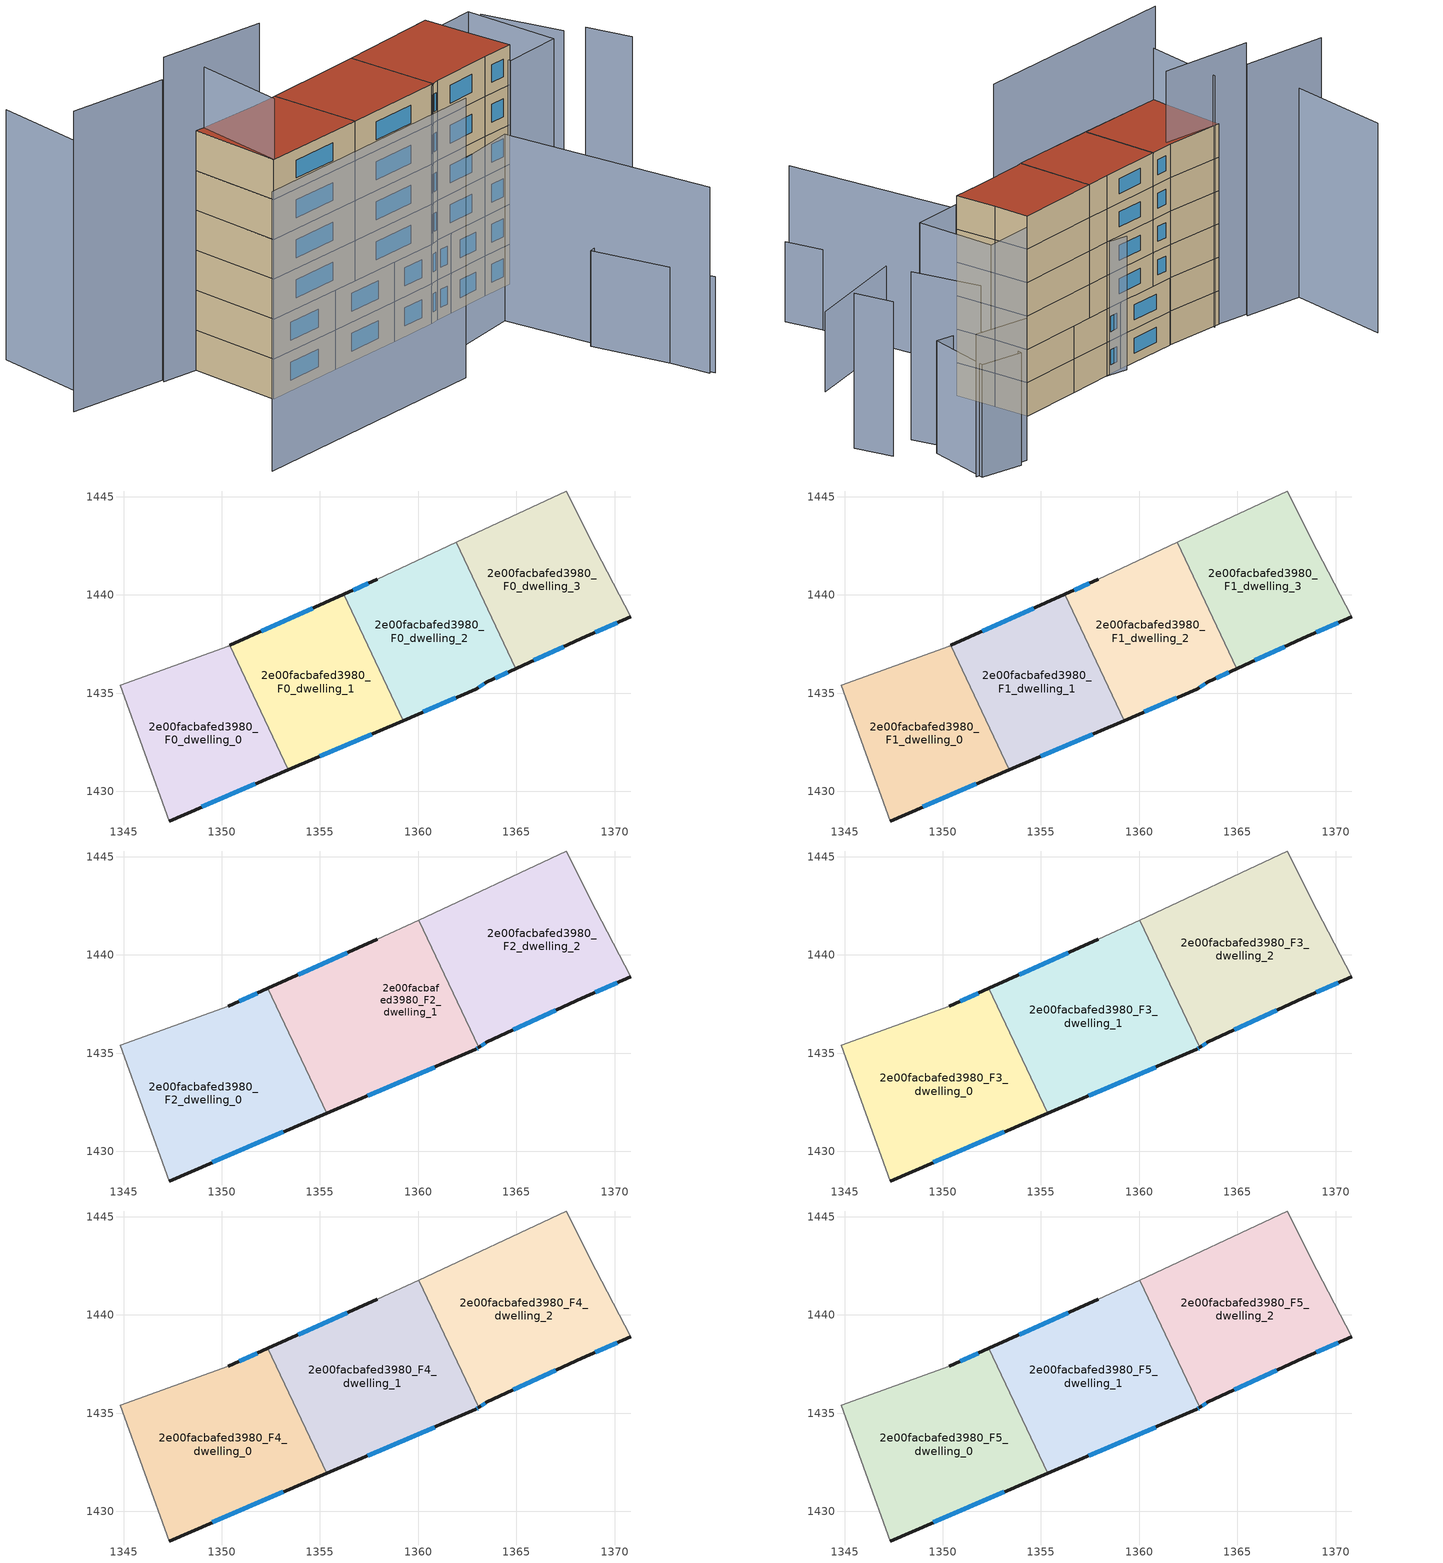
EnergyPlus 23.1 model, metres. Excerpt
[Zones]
2e00facbafed3980_F0_dwelling_0
 floor ground (EU_floor_Construction): 1350.41,1437.43 1353.38,1431.09 1347.32,1428.49 1344.82,1435.4 1350.32,1437.39 z0
 wall outside (EU_wall_Construction): 1347.32,1428.49 1353.38,1431.09 z0:3
 wall adiabatic (EU_wall_Construction): 1350.41,1437.43 1350.32,1437.39 1344.82,1435.4 1347.32,1428.49 z0:3
 wall to 2e00facbafed3980_F0_dwelling_1 (EU_wall_Construction): 1353.38,1431.09 1350.41,1437.43 z0:3
 window (EU_Window_Construction): 1348.99,1429.21 1351.71,1430.38 z0.83:2.17
2e00facbafed3980_F0_dwelling_1
 floor ground (EU_floor_Construction): 1356.22,1440.03 1359.24,1433.61 1353.38,1431.09 1350.41,1437.43 z0
 wall outside (EU_wall_Construction): 1353.38,1431.09 1359.24,1433.61 / 1356.22,1440.03 1350.41,1437.43 z0:3
 wall to 2e00facbafed3980_F0_dwelling_2 (EU_wall_Construction): 1359.24,1433.61 1356.22,1440.03 z0:3
 window (EU_Window_Construction): 1354.99,1431.78 1357.63,1432.91 / 1354.62,1439.32 1352.01,1438.15 z0.83:2.17
2e00facbafed3980_F0_dwelling_2
 floor ground (EU_floor_Construction): 1361.94,1442.67 1364.96,1436.24 1363.53,1435.59 1362.93,1435.19 1359.24,1433.61 1356.22,1440.03 1357.93,1440.8 z0
 wall outside (EU_wall_Construction): 1359.24,1433.61 1362.93,1435.19 1363.53,1435.59 1364.96,1436.24 / 1357.93,1440.8 1356.22,1440.03 z0:3
 wall adiabatic (EU_wall_Construction): 1361.94,1442.67 1357.93,1440.8 z0:3
 wall to 2e00facbafed3980_F0_dwelling_3 (EU_wall_Construction): 1364.96,1436.24 1361.94,1442.67 z0:3
 window (EU_Window_Construction): 1363.1,1435.3 1363.37,1435.48 / 1360.25,1434.04 1361.91,1434.75 / 1357.46,1440.59 1356.69,1440.24 / 1363.92,1435.77 1364.57,1436.06 z0.83:2.17
2e00facbafed3980_F0_dwelling_3
 floor ground (EU_floor_Construction): 1367.54,1445.3 1369.04,1442.29 1370.84,1438.89 1368.34,1437.79 1364.96,1436.24 1361.94,1442.67 z0
 wall outside (EU_wall_Construction): 1364.96,1436.24 1368.34,1437.79 1370.84,1438.89 z0:3
 wall adiabatic (EU_wall_Construction): 1370.84,1438.89 1369.04,1442.29 1367.54,1445.3 1361.94,1442.67 z0:3
 window (EU_Window_Construction): 1369.02,1438.09 1370.15,1438.59 / 1365.89,1436.67 1367.41,1437.37 z0.83:2.17
2e00facbafed3980_F1_dwelling_0
 floor to 2e00facbafed3980_F0_dwelling_0 (EU_floor_Construction): 1350.41,1437.43 1353.38,1431.09 1347.32,1428.49 1344.82,1435.4 1350.32,1437.39 z3
 wall outside (EU_wall_Construction): 1347.32,1428.49 1353.38,1431.09 z3:6
 wall adiabatic (EU_wall_Construction): 1350.41,1437.43 1350.32,1437.39 1344.82,1435.4 1347.32,1428.49 z3:6
 wall to 2e00facbafed3980_F1_dwelling_1 (EU_wall_Construction): 1353.38,1431.09 1350.41,1437.43 z3:6
 window (EU_Window_Construction): 1348.99,1429.21 1351.71,1430.38 z3.83:5.17
2e00facbafed3980_F1_dwelling_1
 floor to 2e00facbafed3980_F0_dwelling_1 (EU_floor_Construction): 1356.22,1440.03 1359.24,1433.61 1353.38,1431.09 1350.41,1437.43 z3
 wall outside (EU_wall_Construction): 1353.38,1431.09 1359.24,1433.61 / 1356.22,1440.03 1350.41,1437.43 z3:6
 wall to 2e00facbafed3980_F1_dwelling_2 (EU_wall_Construction): 1359.24,1433.61 1356.22,1440.03 z3:6
 window (EU_Window_Construction): 1354.99,1431.78 1357.63,1432.91 / 1354.62,1439.32 1352.01,1438.15 z3.83:5.17
2e00facbafed3980_F1_dwelling_2
 floor to 2e00facbafed3980_F0_dwelling_2 (EU_floor_Construction): 1361.94,1442.67 1364.96,1436.24 1363.53,1435.59 1362.93,1435.19 1359.24,1433.61 1356.22,1440.03 1357.93,1440.8 z3
 wall outside (EU_wall_Construction): 1359.24,1433.61 1362.93,1435.19 1363.53,1435.59 1364.96,1436.24 / 1357.93,1440.8 1356.22,1440.03 z3:6
 wall adiabatic (EU_wall_Construction): 1361.94,1442.67 1357.93,1440.8 z3:6
 wall to 2e00facbafed3980_F1_dwelling_3 (EU_wall_Construction): 1364.96,1436.24 1361.94,1442.67 z3:6
 window (EU_Window_Construction): 1363.1,1435.3 1363.37,1435.48 / 1360.25,1434.04 1361.91,1434.75 / 1357.46,1440.59 1356.69,1440.24 / 1363.92,1435.77 1364.57,1436.06 z3.83:5.17
2e00facbafed3980_F1_dwelling_3
 floor to 2e00facbafed3980_F0_dwelling_3 (EU_floor_Construction): 1367.54,1445.3 1369.04,1442.29 1370.84,1438.89 1368.34,1437.79 1364.96,1436.24 1361.94,1442.67 z3
 wall outside (EU_wall_Construction): 1364.96,1436.24 1368.34,1437.79 1370.84,1438.89 z3:6
 wall adiabatic (EU_wall_Construction): 1370.84,1438.89 1369.04,1442.29 1367.54,1445.3 1361.94,1442.67 z3:6
 window (EU_Window_Construction): 1369.02,1438.09 1370.15,1438.59 / 1365.89,1436.67 1367.41,1437.37 z3.83:5.17
2e00facbafed3980_F2_dwelling_0
 floor to 2e00facbafed3980_F1_dwelling_0 (EU_floor_Construction): 1350.41,1437.43 1353.38,1431.09 1347.32,1428.49 1344.82,1435.4 1350.32,1437.39 z6
 floor to 2e00facbafed3980_F1_dwelling_1 (EU_floor_Construction): 1352.35,1438.3 1355.34,1431.93 1353.38,1431.09 1350.41,1437.43 z6
 wall outside (EU_wall_Construction): 1352.35,1438.3 1350.32,1437.39 / 1347.32,1428.49 1355.34,1431.93 z6:9
 wall to 2e00facbafed3980_F2_dwelling_1 (EU_wall_Construction): 1355.34,1431.93 1352.35,1438.3 z6:9
 wall adiabatic (EU_wall_Construction): 1350.32,1437.39 1344.82,1435.4 1347.32,1428.49 z6:9
 window (EU_Window_Construction): 1351.79,1438.05 1350.88,1437.64 / 1349.53,1429.44 1353.13,1430.99 z6.83:8.17
2e00facbafed3980_F2_dwelling_1
 floor to 2e00facbafed3980_F1_dwelling_1 (EU_floor_Construction): 1356.22,1440.03 1359.24,1433.61 1355.34,1431.93 1352.35,1438.3 z6
 floor to 2e00facbafed3980_F1_dwelling_2 (EU_floor_Construction): 1360.03,1441.78 1363.08,1435.29 1362.93,1435.19 1359.24,1433.61 1356.22,1440.03 1357.93,1440.8 z6
 wall outside (EU_wall_Construction): 1355.34,1431.93 1362.93,1435.19 1363.08,1435.29 / 1357.93,1440.8 1352.35,1438.3 z6:9
 wall adiabatic (EU_wall_Construction): 1360.03,1441.78 1357.93,1440.8 z6:9
 wall to 2e00facbafed3980_F2_dwelling_2 (EU_wall_Construction): 1363.08,1435.29 1360.03,1441.78 z6:9
 window (EU_Window_Construction): 1357.43,1432.83 1360.84,1434.29 / 1356.39,1440.11 1353.89,1438.99 / 1362.97,1435.22 1363.04,1435.26 z6.83:8.17
2e00facbafed3980_F2_dwelling_2
 floor to 2e00facbafed3980_F1_dwelling_2 (EU_floor_Construction): 1361.94,1442.67 1364.96,1436.24 1363.53,1435.59 1363.08,1435.29 1360.03,1441.78 z6
 floor to 2e00facbafed3980_F1_dwelling_3 (EU_floor_Construction): 1367.54,1445.3 1369.04,1442.29 1370.84,1438.89 1368.34,1437.79 1364.96,1436.24 1361.94,1442.67 z6
 wall outside (EU_wall_Construction): 1363.08,1435.29 1363.53,1435.59 1368.34,1437.79 1370.84,1438.89 z6:9
 wall adiabatic (EU_wall_Construction): 1370.84,1438.89 1369.04,1442.29 1367.54,1445.3 1360.03,1441.78 z6:9
 window (EU_Window_Construction): 1369.02,1438.09 1370.15,1438.59 / 1364.85,1436.2 1367.01,1437.19 / 1363.2,1435.37 1363.41,1435.51 z6.83:8.17
2e00facbafed3980_F3_dwelling_0
 floor to 2e00facbafed3980_F2_dwelling_0 (EU_floor_Construction): 1352.35,1438.3 1355.34,1431.93 1347.32,1428.49 1344.82,1435.4 1350.32,1437.39 z9
 wall outside (EU_wall_Construction): 1352.35,1438.3 1350.32,1437.39 / 1347.32,1428.49 1355.34,1431.93 z9:12
 wall to 2e00facbafed3980_F3_dwelling_1 (EU_wall_Construction): 1355.34,1431.93 1352.35,1438.3 z9:12
 wall adiabatic (EU_wall_Construction): 1350.32,1437.39 1344.82,1435.4 1347.32,1428.49 z9:12
 window (EU_Window_Construction): 1351.79,1438.05 1350.88,1437.64 / 1349.53,1429.44 1353.13,1430.99 z9.83:11.17
2e00facbafed3980_F3_dwelling_1
 floor to 2e00facbafed3980_F2_dwelling_1 (EU_floor_Construction): 1360.03,1441.78 1363.08,1435.29 1362.93,1435.19 1355.34,1431.93 1352.35,1438.3 1357.93,1440.8 z9
 wall outside (EU_wall_Construction): 1355.34,1431.93 1362.93,1435.19 1363.08,1435.29 / 1357.93,1440.8 1352.35,1438.3 z9:12
 wall adiabatic (EU_wall_Construction): 1360.03,1441.78 1357.93,1440.8 z9:12
 wall to 2e00facbafed3980_F3_dwelling_2 (EU_wall_Construction): 1363.08,1435.29 1360.03,1441.78 z9:12
 window (EU_Window_Construction): 1357.43,1432.83 1360.84,1434.29 / 1356.39,1440.11 1353.89,1438.99 / 1362.97,1435.22 1363.04,1435.26 z9.83:11.17
2e00facbafed3980_F3_dwelling_2
 floor to 2e00facbafed3980_F2_dwelling_2 (EU_floor_Construction): 1367.54,1445.3 1369.04,1442.29 1370.84,1438.89 1368.34,1437.79 1363.53,1435.59 1363.08,1435.29 1360.03,1441.78 z9
 wall outside (EU_wall_Construction): 1363.08,1435.29 1363.53,1435.59 1368.34,1437.79 1370.84,1438.89 z9:12
 wall adiabatic (EU_wall_Construction): 1370.84,1438.89 1369.04,1442.29 1367.54,1445.3 1360.03,1441.78 z9:12
 window (EU_Window_Construction): 1369.02,1438.09 1370.15,1438.59 / 1364.85,1436.2 1367.01,1437.19 / 1363.2,1435.37 1363.41,1435.51 z9.83:11.17
2e00facbafed3980_F4_dwelling_0
 floor to 2e00facbafed3980_F3_dwelling_0 (EU_floor_Construction): 1352.35,1438.3 1355.34,1431.93 1347.32,1428.49 1344.82,1435.4 1350.32,1437.39 z12
 wall outside (EU_wall_Construction): 1352.35,1438.3 1350.32,1437.39 / 1347.32,1428.49 1355.34,1431.93 z12:15
 wall to 2e00facbafed3980_F4_dwelling_1 (EU_wall_Construction): 1355.34,1431.93 1352.35,1438.3 z12:15
 wall adiabatic (EU_wall_Construction): 1350.32,1437.39 1344.82,1435.4 1347.32,1428.49 z12:15
 window (EU_Window_Construction): 1351.79,1438.05 1350.88,1437.64 / 1349.53,1429.44 1353.13,1430.99 z12.83:14.17
2e00facbafed3980_F4_dwelling_1
 floor to 2e00facbafed3980_F3_dwelling_1 (EU_floor_Construction): 1360.03,1441.78 1363.08,1435.29 1362.93,1435.19 1355.34,1431.93 1352.35,1438.3 1357.93,1440.8 z12
 wall outside (EU_wall_Construction): 1355.34,1431.93 1362.93,1435.19 1363.08,1435.29 / 1357.93,1440.8 1352.35,1438.3 z12:15
 wall adiabatic (EU_wall_Construction): 1360.03,1441.78 1357.93,1440.8 z12:15
 wall to 2e00facbafed3980_F4_dwelling_2 (EU_wall_Construction): 1363.08,1435.29 1360.03,1441.78 z12:15
 window (EU_Window_Construction): 1357.43,1432.83 1360.84,1434.29 / 1356.39,1440.11 1353.89,1438.99 / 1362.97,1435.22 1363.04,1435.26 z12.83:14.17
2e00facbafed3980_F4_dwelling_2
 floor to 2e00facbafed3980_F3_dwelling_2 (EU_floor_Construction): 1367.54,1445.3 1369.04,1442.29 1370.84,1438.89 1368.34,1437.79 1363.53,1435.59 1363.08,1435.29 1360.03,1441.78 z12
 wall outside (EU_wall_Construction): 1363.08,1435.29 1363.53,1435.59 1368.34,1437.79 1370.84,1438.89 z12:15
 wall adiabatic (EU_wall_Construction): 1370.84,1438.89 1369.04,1442.29 1367.54,1445.3 1360.03,1441.78 z12:15
 window (EU_Window_Construction): 1369.02,1438.09 1370.15,1438.59 / 1364.85,1436.2 1367.01,1437.19 / 1363.2,1435.37 1363.41,1435.51 z12.83:14.17
2e00facbafed3980_F5_dwelling_0
 floor to 2e00facbafed3980_F4_dwelling_0 (EU_floor_Construction): 1352.35,1438.3 1355.34,1431.93 1347.32,1428.49 1344.82,1435.4 1350.32,1437.39 z15
 wall outside (EU_wall_Construction): 1352.35,1438.3 1350.32,1437.39 / 1347.32,1428.49 1355.34,1431.93 z15:18
 wall to 2e00facbafed3980_F5_dwelling_1 (EU_wall_Construction): 1355.34,1431.93 1352.35,1438.3 z15:18
 wall adiabatic (EU_wall_Construction): 1350.32,1437.39 1344.82,1435.4 1347.32,1428.49 z15:18
 window (EU_Window_Construction): 1351.79,1438.05 1350.88,1437.64 / 1349.53,1429.44 1353.13,1430.99 z15.83:17.17
 roof outside (EU_roof_Construction): 1355.34,1431.93 1352.35,1438.3 1350.32,1437.39 1344.82,1435.4 1347.32,1428.49 z18
2e00facbafed3980_F5_dwelling_1
 floor to 2e00facbafed3980_F4_dwelling_1 (EU_floor_Construction): 1360.03,1441.78 1363.08,1435.29 1362.93,1435.19 1355.34,1431.93 1352.35,1438.3 1357.93,1440.8 z15
 wall outside (EU_wall_Construction): 1355.34,1431.93 1362.93,1435.19 1363.08,1435.29 / 1357.93,1440.8 1352.35,1438.3 z15:18
 wall adiabatic (EU_wall_Construction): 1360.03,1441.78 1357.93,1440.8 z15:18
 wall to 2e00facbafed3980_F5_dwelling_2 (EU_wall_Construction): 1363.08,1435.29 1360.03,1441.78 z15:18
 window (EU_Window_Construction): 1357.43,1432.83 1360.84,1434.29 / 1356.39,1440.11 1353.89,1438.99 / 1362.97,1435.22 1363.04,1435.26 z15.83:17.17
 roof outside (EU_roof_Construction): 1362.93,1435.19 1363.08,1435.29 1360.03,1441.78 1357.93,1440.8 1352.35,1438.3 1355.34,1431.93 z18
2e00facbafed3980_F5_dwelling_2
 floor to 2e00facbafed3980_F4_dwelling_2 (EU_floor_Construction): 1367.54,1445.3 1369.04,1442.29 1370.84,1438.89 1368.34,1437.79 1363.53,1435.59 1363.08,1435.29 1360.03,1441.78 z15
 wall outside (EU_wall_Construction): 1363.08,1435.29 1363.53,1435.59 1368.34,1437.79 1370.84,1438.89 z15:18
 wall adiabatic (EU_wall_Construction): 1370.84,1438.89 1369.04,1442.29 1367.54,1445.3 1360.03,1441.78 z15:18
 window (EU_Window_Construction): 1369.02,1438.09 1370.15,1438.59 / 1364.85,1436.2 1367.01,1437.19 / 1363.2,1435.37 1363.41,1435.51 z15.83:17.17
 roof outside (EU_roof_Construction): 1368.34,1437.79 1370.84,1438.89 1369.04,1442.29 1367.54,1445.3 1360.03,1441.78 1363.08,1435.29 1363.53,1435.59 z18
shading: 1345.42,1435.81 1347.33,1428.45 / 1341.92,1434.9 1334.03,1432.77 z0:22.6; 1341.57,1417.44 1360.79,1425.84 z0:21; 1357.87,1427.72 1367.68,1433.43 / 1367.68,1433.43 1376.14,1418.88 z0:14; 1376.51,1418.82 1370.93,1426.78 / 1370.93,1426.78 1380.09,1433.2 z0:7.2; 1371.89,1447.31 1375.04,1440.49 / 1375.04,1440.49 1370.69,1438.48 / 1370.69,1438.48 1367.54,1445.3 / 1367.54,1445.3 1371.89,1447.31 z0:17; 1333.91,1442.9 1336.4,1433.45 z0:18.8; 1350.45,1436.9 1341.91,1434.62 z0:24.4; 1383.25,1444.69 1381.13,1447.65 z0:13.9; 1378.24,1445.29 1374.44,1450.44 z0:15.1; 1376.55,1454.8 1377.65,1448.7 / 1377.65,1448.7 1373.66,1447.98 / 1373.66,1447.98 1372.56,1454.08 / 1372.56,1454.08 1376.55,1454.8 z0:10.1; 1370.75,1443.36 1355.85,1440.38 z0:12; 1376.92,1454.5 1371.71,1453.4 z0:12.8
[Building]
EU S2 Campaign: North Axis=0; Terrain=City; Solar Distribution=FullExterior
[Site:Location]
Lyon-Bron: Latitude=45.75; Longitude=5; Time Zone=1; Elevation=198
[SizingPeriod:WeatherFileDays]
AnnualSizingPeriod: Begin Month=1; Begin Day of Month=1; End Month=12; End Day of Month=31; Day of Week for Start Day=Monday; Use Weather File Daylight Saving Period=No; Use Weather File Rain and Snow Indicators=No
[MATERIAL]
EU_InternalMass_Material: Roughness=MediumRough; Thickness=0.1; Conductivity=1; Density=1800; Specific Heat=900; Thermal Absorptance=0.9; Solar Absorptance=0.7; Visible Absorptance=0.7
[MATERIAL:NOMASS] Roughness=MediumRough; Thermal Absorptance=0.9; Solar Absorptance=0.7; Visible Absorptance=0.7
Name | Thermal Resistance
EU_wall_NoMass | 0.87146
EU_roof_NoMass | 0.842276
EU_floor_NoMass | 0.496999
[WINDOWMATERIAL:SIMPLEGLAZINGSYSTEM]
EU_Window_SimpleGlazing: UFactor=2.2525; Solar Heat Gain Coefficient=0.76; Visible Transmittance=0.76
[CONSTRUCTION]
EU_wall_Construction: EU_wall_NoMass
EU_roof_Construction: EU_roof_NoMass
EU_floor_Construction: EU_floor_NoMass
EU_Window_Construction: EU_Window_SimpleGlazing
EU_InternalMass_Construction: EU_InternalMass_Material
[ZONE] Type=1; Multiplier=1; Ceiling Height=autocalculate; Floor Area=autocalculate; Part of Total Floor Area=Yes
Name | Volume
2e00facbafed3980_F0_dwelling_0; 2e00facbafed3980_F1_dwelling_0; 2e00facbafed3980_F0_dwelling_2; 2e00facbafed3980_F1_dwelling_2 | 134.744
2e00facbafed3980_F2_dwelling_0; 2e00facbafed3980_F3_dwelling_0; 2e00facbafed3980_F4_dwelling_0; 2e00facbafed3980_F5_dwelling_0 | 179.659
2e00facbafed3980_F0_dwelling_1; 2e00facbafed3980_F1_dwelling_1 | 134.736
2e00facbafed3980_F2_dwelling_1; 2e00facbafed3980_F3_dwelling_1; 2e00facbafed3980_F4_dwelling_1; 2e00facbafed3980_F5_dwelling_1 | 179.667
2e00facbafed3980_F2_dwelling_2; 2e00facbafed3980_F3_dwelling_2; 2e00facbafed3980_F4_dwelling_2; 2e00facbafed3980_F5_dwelling_2 | 179.654
2e00facbafed3980_F0_dwelling_3; 2e00facbafed3980_F1_dwelling_3 | 134.749
[INTERNALMASS] Construction=EU_InternalMass_Construction
Name | Zone or ZoneList | Surface Area
2e00facbafed3980_F0_dwelling_0_EU_InternalMass | 2e00facbafed3980_F0_dwelling_0 | 44.9146
2e00facbafed3980_F0_dwelling_1_EU_InternalMass | 2e00facbafed3980_F0_dwelling_1 | 44.912
2e00facbafed3980_F0_dwelling_2_EU_InternalMass | 2e00facbafed3980_F0_dwelling_2 | 44.9141
2e00facbafed3980_F0_dwelling_3_EU_InternalMass | 2e00facbafed3980_F0_dwelling_3 | 44.9164
2e00facbafed3980_F1_dwelling_0_EU_InternalMass | 2e00facbafed3980_F1_dwelling_0 | 44.9146
2e00facbafed3980_F1_dwelling_1_EU_InternalMass | 2e00facbafed3980_F1_dwelling_1 | 44.912
2e00facbafed3980_F1_dwelling_2_EU_InternalMass | 2e00facbafed3980_F1_dwelling_2 | 44.9141
2e00facbafed3980_F1_dwelling_3_EU_InternalMass | 2e00facbafed3980_F1_dwelling_3 | 44.9164
2e00facbafed3980_F2_dwelling_0_EU_InternalMass | 2e00facbafed3980_F2_dwelling_0 | 59.8862
2e00facbafed3980_F2_dwelling_1_EU_InternalMass | 2e00facbafed3980_F2_dwelling_1 | 59.8893
2e00facbafed3980_F2_dwelling_2_EU_InternalMass | 2e00facbafed3980_F2_dwelling_2 | 59.8844
2e00facbafed3980_F3_dwelling_0_EU_InternalMass | 2e00facbafed3980_F3_dwelling_0 | 59.8862
2e00facbafed3980_F3_dwelling_1_EU_InternalMass | 2e00facbafed3980_F3_dwelling_1 | 59.8893
2e00facbafed3980_F3_dwelling_2_EU_InternalMass | 2e00facbafed3980_F3_dwelling_2 | 59.8844
2e00facbafed3980_F4_dwelling_0_EU_InternalMass | 2e00facbafed3980_F4_dwelling_0 | 59.8862
2e00facbafed3980_F4_dwelling_1_EU_InternalMass | 2e00facbafed3980_F4_dwelling_1 | 59.8893
2e00facbafed3980_F4_dwelling_2_EU_InternalMass | 2e00facbafed3980_F4_dwelling_2 | 59.8844
2e00facbafed3980_F5_dwelling_0_EU_InternalMass | 2e00facbafed3980_F5_dwelling_0 | 59.8862
2e00facbafed3980_F5_dwelling_1_EU_InternalMass | 2e00facbafed3980_F5_dwelling_1 | 59.8893
2e00facbafed3980_F5_dwelling_2_EU_InternalMass | 2e00facbafed3980_F5_dwelling_2 | 59.8844
[OTHEREQUIPMENT] Fuel Type=Electricity; Design Level Calculation Method=Watts/Area; Power per Zone Floor Area=1; Fraction Latent=0; Fraction Radiant=0; Fraction Lost=0; Carbon Dioxide Generation Rate=0; EndUse Subcategory=EU_Step8_InternalGains
Name | Zone or ZoneList or Space or SpaceList | Schedule
EU_Step8_InternalGain_2e00facbafed3980_F0_dwelling_0_f000 | 2e00facbafed3980_F0_dwelling_0 | EU_Step8_GainSchedule_2e00facbafed3980_F0_dwelling_0_f000
EU_Step8_InternalGain_2e00facbafed3980_F0_dwelling_1_f000 | 2e00facbafed3980_F0_dwelling_1 | EU_Step8_GainSchedule_2e00facbafed3980_F0_dwelling_1_f000
EU_Step8_InternalGain_2e00facbafed3980_F0_dwelling_2_f000 | 2e00facbafed3980_F0_dwelling_2 | EU_Step8_GainSchedule_2e00facbafed3980_F0_dwelling_2_f000
EU_Step8_InternalGain_2e00facbafed3980_F0_dwelling_3_f000 | 2e00facbafed3980_F0_dwelling_3 | EU_Step8_GainSchedule_2e00facbafed3980_F0_dwelling_3_f000
EU_Step8_InternalGain_2e00facbafed3980_F1_dwelling_0_f000 | 2e00facbafed3980_F1_dwelling_0 | EU_Step8_GainSchedule_2e00facbafed3980_F1_dwelling_0_f000
EU_Step8_InternalGain_2e00facbafed3980_F1_dwelling_1_f000 | 2e00facbafed3980_F1_dwelling_1 | EU_Step8_GainSchedule_2e00facbafed3980_F1_dwelling_1_f000
EU_Step8_InternalGain_2e00facbafed3980_F1_dwelling_2_f000 | 2e00facbafed3980_F1_dwelling_2 | EU_Step8_GainSchedule_2e00facbafed3980_F1_dwelling_2_f000
EU_Step8_InternalGain_2e00facbafed3980_F1_dwelling_3_f000 | 2e00facbafed3980_F1_dwelling_3 | EU_Step8_GainSchedule_2e00facbafed3980_F1_dwelling_3_f000
EU_Step8_InternalGain_2e00facbafed3980_F2_dwelling_0_f000 | 2e00facbafed3980_F2_dwelling_0 | EU_Step8_GainSchedule_2e00facbafed3980_F2_dwelling_0_f000
EU_Step8_InternalGain_2e00facbafed3980_F2_dwelling_1_f000 | 2e00facbafed3980_F2_dwelling_1 | EU_Step8_GainSchedule_2e00facbafed3980_F2_dwelling_1_f000
EU_Step8_InternalGain_2e00facbafed3980_F2_dwelling_2_f000 | 2e00facbafed3980_F2_dwelling_2 | EU_Step8_GainSchedule_2e00facbafed3980_F2_dwelling_2_f000
EU_Step8_InternalGain_2e00facbafed3980_F3_dwelling_0_f000 | 2e00facbafed3980_F3_dwelling_0 | EU_Step8_GainSchedule_2e00facbafed3980_F3_dwelling_0_f000
EU_Step8_InternalGain_2e00facbafed3980_F3_dwelling_1_f000 | 2e00facbafed3980_F3_dwelling_1 | EU_Step8_GainSchedule_2e00facbafed3980_F3_dwelling_1_f000
EU_Step8_InternalGain_2e00facbafed3980_F3_dwelling_2_f000 | 2e00facbafed3980_F3_dwelling_2 | EU_Step8_GainSchedule_2e00facbafed3980_F3_dwelling_2_f000
EU_Step8_InternalGain_2e00facbafed3980_F4_dwelling_0_f000 | 2e00facbafed3980_F4_dwelling_0 | EU_Step8_GainSchedule_2e00facbafed3980_F4_dwelling_0_f000
EU_Step8_InternalGain_2e00facbafed3980_F4_dwelling_1_f000 | 2e00facbafed3980_F4_dwelling_1 | EU_Step8_GainSchedule_2e00facbafed3980_F4_dwelling_1_f000
EU_Step8_InternalGain_2e00facbafed3980_F4_dwelling_2_f000 | 2e00facbafed3980_F4_dwelling_2 | EU_Step8_GainSchedule_2e00facbafed3980_F4_dwelling_2_f000
EU_Step8_InternalGain_2e00facbafed3980_F5_dwelling_0_f000 | 2e00facbafed3980_F5_dwelling_0 | EU_Step8_GainSchedule_2e00facbafed3980_F5_dwelling_0_f000
EU_Step8_InternalGain_2e00facbafed3980_F5_dwelling_1_f000 | 2e00facbafed3980_F5_dwelling_1 | EU_Step8_GainSchedule_2e00facbafed3980_F5_dwelling_1_f000
EU_Step8_InternalGain_2e00facbafed3980_F5_dwelling_2_f000 | 2e00facbafed3980_F5_dwelling_2 | EU_Step8_GainSchedule_2e00facbafed3980_F5_dwelling_2_f000
[ZONEVENTILATION:DESIGNFLOWRATE] Schedule=EU_AlwaysOn; Design Flow Rate Calculation Method=AirChanges/Hour; Air Changes per Hour=0.425; Ventilation Type=Natural; Fan Pressure Rise=0; Fan Total Efficiency=1; Constant Term Coefficient=1; Temperature Term Coefficient=0; Velocity Term Coefficient=0; Velocity Squared Term Coefficient=0; Minimum Indoor Temperature=-100; Maximum Indoor Temperature=100; Delta Temperature=-100; Minimum Outdoor Temperature=-100; Maximum Outdoor Temperature=100; Maximum Wind Speed=40
Name | Zone or ZoneList or Space or SpaceList
EU_ConstantAir_2e00facbafed3980_F0_dwelling_0 | 2e00facbafed3980_F0_dwelling_0
EU_ConstantAir_2e00facbafed3980_F0_dwelling_1 | 2e00facbafed3980_F0_dwelling_1
EU_ConstantAir_2e00facbafed3980_F0_dwelling_2 | 2e00facbafed3980_F0_dwelling_2
EU_ConstantAir_2e00facbafed3980_F0_dwelling_3 | 2e00facbafed3980_F0_dwelling_3
EU_ConstantAir_2e00facbafed3980_F1_dwelling_0 | 2e00facbafed3980_F1_dwelling_0
EU_ConstantAir_2e00facbafed3980_F1_dwelling_1 | 2e00facbafed3980_F1_dwelling_1
EU_ConstantAir_2e00facbafed3980_F1_dwelling_2 | 2e00facbafed3980_F1_dwelling_2
EU_ConstantAir_2e00facbafed3980_F1_dwelling_3 | 2e00facbafed3980_F1_dwelling_3
EU_ConstantAir_2e00facbafed3980_F2_dwelling_0 | 2e00facbafed3980_F2_dwelling_0
EU_ConstantAir_2e00facbafed3980_F2_dwelling_1 | 2e00facbafed3980_F2_dwelling_1
EU_ConstantAir_2e00facbafed3980_F2_dwelling_2 | 2e00facbafed3980_F2_dwelling_2
EU_ConstantAir_2e00facbafed3980_F3_dwelling_0 | 2e00facbafed3980_F3_dwelling_0
EU_ConstantAir_2e00facbafed3980_F3_dwelling_1 | 2e00facbafed3980_F3_dwelling_1
EU_ConstantAir_2e00facbafed3980_F3_dwelling_2 | 2e00facbafed3980_F3_dwelling_2
EU_ConstantAir_2e00facbafed3980_F4_dwelling_0 | 2e00facbafed3980_F4_dwelling_0
EU_ConstantAir_2e00facbafed3980_F4_dwelling_1 | 2e00facbafed3980_F4_dwelling_1
EU_ConstantAir_2e00facbafed3980_F4_dwelling_2 | 2e00facbafed3980_F4_dwelling_2
EU_ConstantAir_2e00facbafed3980_F5_dwelling_0 | 2e00facbafed3980_F5_dwelling_0
EU_ConstantAir_2e00facbafed3980_F5_dwelling_1 | 2e00facbafed3980_F5_dwelling_1
EU_ConstantAir_2e00facbafed3980_F5_dwelling_2 | 2e00facbafed3980_F5_dwelling_2
[HVACTEMPLATE:THERMOSTAT] Constant Heating Setpoint=20; Constant Cooling Setpoint=50
EU_HeatOnly_2e00facbafed3980_F0_dwelling_0; EU_HeatOnly_2e00facbafed3980_F0_dwelling_1; EU_HeatOnly_2e00facbafed3980_F0_dwelling_2; EU_HeatOnly_2e00facbafed3980_F0_dwelling_3; EU_HeatOnly_2e00facbafed3980_F1_dwelling_0; EU_HeatOnly_2e00facbafed3980_F1_dwelling_1; EU_HeatOnly_2e00facbafed3980_F1_dwelling_2; EU_HeatOnly_2e00facbafed3980_F1_dwelling_3; EU_HeatOnly_2e00facbafed3980_F2_dwelling_0; EU_HeatOnly_2e00facbafed3980_F2_dwelling_1; EU_HeatOnly_2e00facbafed3980_F2_dwelling_2; EU_HeatOnly_2e00facbafed3980_F3_dwelling_0; EU_HeatOnly_2e00facbafed3980_F3_dwelling_1; EU_HeatOnly_2e00facbafed3980_F3_dwelling_2; EU_HeatOnly_2e00facbafed3980_F4_dwelling_0; EU_HeatOnly_2e00facbafed3980_F4_dwelling_1; EU_HeatOnly_2e00facbafed3980_F4_dwelling_2; EU_HeatOnly_2e00facbafed3980_F5_dwelling_0; EU_HeatOnly_2e00facbafed3980_F5_dwelling_1; EU_HeatOnly_2e00facbafed3980_F5_dwelling_2
[HVACTEMPLATE:ZONE:IDEALLOADSAIRSYSTEM] System Availability Schedule=EU_AlwaysOn; Maximum Heating Supply Air Temperature=50; Minimum Cooling Supply Air Temperature=13; Maximum Heating Supply Air Humidity Ratio=0.0156; Minimum Cooling Supply Air Humidity Ratio=0.0077; Heating Limit=NoLimit; Cooling Limit=NoLimit; Heating Availability Schedule=EU_AlwaysOn; Cooling Availability Schedule=EU_CoolingOff; Dehumidification Control Type=ConstantSensibleHeatRatio; Cooling Sensible Heat Ratio=0.7; Dehumidification Setpoint=60; Humidification Control Type=None; Humidification Setpoint=30; Outdoor Air Method=None; Outdoor Air Flow Rate per Person=0.00944; Outdoor Air Flow Rate per Zone Floor Area=0; Outdoor Air Flow Rate per Zone=0; Demand Controlled Ventilation Type=None; Outdoor Air Economizer Type=NoEconomizer; Heat Recovery Type=None; Sensible Heat Recovery Effectiveness=0.7; Latent Heat Recovery Effectiveness=0.65
Name | Template Thermostat
2e00facbafed3980_F0_dwelling_0 | EU_HeatOnly_2e00facbafed3980_F0_dwelling_0
2e00facbafed3980_F0_dwelling_1 | EU_HeatOnly_2e00facbafed3980_F0_dwelling_1
2e00facbafed3980_F0_dwelling_2 | EU_HeatOnly_2e00facbafed3980_F0_dwelling_2
2e00facbafed3980_F0_dwelling_3 | EU_HeatOnly_2e00facbafed3980_F0_dwelling_3
2e00facbafed3980_F1_dwelling_0 | EU_HeatOnly_2e00facbafed3980_F1_dwelling_0
2e00facbafed3980_F1_dwelling_1 | EU_HeatOnly_2e00facbafed3980_F1_dwelling_1
2e00facbafed3980_F1_dwelling_2 | EU_HeatOnly_2e00facbafed3980_F1_dwelling_2
2e00facbafed3980_F1_dwelling_3 | EU_HeatOnly_2e00facbafed3980_F1_dwelling_3
2e00facbafed3980_F2_dwelling_0 | EU_HeatOnly_2e00facbafed3980_F2_dwelling_0
2e00facbafed3980_F2_dwelling_1 | EU_HeatOnly_2e00facbafed3980_F2_dwelling_1
2e00facbafed3980_F2_dwelling_2 | EU_HeatOnly_2e00facbafed3980_F2_dwelling_2
2e00facbafed3980_F3_dwelling_0 | EU_HeatOnly_2e00facbafed3980_F3_dwelling_0
2e00facbafed3980_F3_dwelling_1 | EU_HeatOnly_2e00facbafed3980_F3_dwelling_1
2e00facbafed3980_F3_dwelling_2 | EU_HeatOnly_2e00facbafed3980_F3_dwelling_2
2e00facbafed3980_F4_dwelling_0 | EU_HeatOnly_2e00facbafed3980_F4_dwelling_0
2e00facbafed3980_F4_dwelling_1 | EU_HeatOnly_2e00facbafed3980_F4_dwelling_1
2e00facbafed3980_F4_dwelling_2 | EU_HeatOnly_2e00facbafed3980_F4_dwelling_2
2e00facbafed3980_F5_dwelling_0 | EU_HeatOnly_2e00facbafed3980_F5_dwelling_0
2e00facbafed3980_F5_dwelling_1 | EU_HeatOnly_2e00facbafed3980_F5_dwelling_1
2e00facbafed3980_F5_dwelling_2 | EU_HeatOnly_2e00facbafed3980_F5_dwelling_2
[SIZING:ZONE] Zone Cooling Design Supply Air Temperature Input Method=SupplyAirTemperature; Zone Cooling Design Supply Air Temperature=13; Zone Heating Design Supply Air Temperature Input Method=SupplyAirTemperature; Zone Heating Design Supply Air Temperature=50; Zone Cooling Design Supply Air Humidity Ratio=0.008; Zone Heating Design Supply Air Humidity Ratio=0.008; Cooling Design Air Flow Method=DesignDay; Cooling Design Air Flow Rate=0; Cooling Minimum Air Flow per Zone Floor Area=0.000762; Cooling Minimum Air Flow=0; Cooling Minimum Air Flow Fraction=0.2; Heating Design Air Flow Method=DesignDay; Heating Design Air Flow Rate=0; Heating Maximum Air Flow per Zone Floor Area=0.002032; Heating Maximum Air Flow=0.141576; Heating Maximum Air Flow Fraction=0.3; Account for Dedicated Outdoor Air System=No; Dedicated Outdoor Air System Control Strategy=NeutralSupplyAir; Dedicated Outdoor Air Low Setpoint Temperature for Design=autosize; Dedicated Outdoor Air High Setpoint Temperature for Design=autosize; Zone Load Sizing Method=Sensible Load Only No Latent Load; Zone Latent Cooling Design Supply Air Humidity Ratio Input Method=HumidityRatioDifference; Zone Cooling Design Supply Air Humidity Ratio Difference=0.005; Zone Latent Heating Design Supply Air Humidity Ratio Input Method=HumidityRatioDifference; Zone Humidification Design Supply Air Humidity Ratio Difference=0.005
2e00facbafed3980_F0_dwelling_0; 2e00facbafed3980_F0_dwelling_1; 2e00facbafed3980_F0_dwelling_2; 2e00facbafed3980_F0_dwelling_3; 2e00facbafed3980_F1_dwelling_0; 2e00facbafed3980_F1_dwelling_1; 2e00facbafed3980_F1_dwelling_2; 2e00facbafed3980_F1_dwelling_3; 2e00facbafed3980_F2_dwelling_0; 2e00facbafed3980_F2_dwelling_1; 2e00facbafed3980_F2_dwelling_2; 2e00facbafed3980_F3_dwelling_0; 2e00facbafed3980_F3_dwelling_1; 2e00facbafed3980_F3_dwelling_2; 2e00facbafed3980_F4_dwelling_0; 2e00facbafed3980_F4_dwelling_1; 2e00facbafed3980_F4_dwelling_2; 2e00facbafed3980_F5_dwelling_0; 2e00facbafed3980_F5_dwelling_1; 2e00facbafed3980_F5_dwelling_2
[SCHEDULE:CONSTANT]
Name | Hourly Value
EU_AlwaysOn | 1
EU_CoolingOff | 0
[SCHEDULE:FILE] Column Number=1; Rows to Skip at Top=0; Number of Hours of Data=8760; Column Separator=Comma; Interpolate to Timestep=No; Minutes per Item=60; Adjust Schedule for Daylight Savings=Yes
Name | File
EU_Step8_GainSchedule_2e00facbafed3980_F0_dwelling_0_f000 | ../../schedules/2e00facbafed3980/2e00facbafed3980_F0_dwelling_0_f000_gain.csv
EU_Step8_GainSchedule_2e00facbafed3980_F0_dwelling_1_f000 | ../../schedules/2e00facbafed3980/2e00facbafed3980_F0_dwelling_1_f000_gain.csv
EU_Step8_GainSchedule_2e00facbafed3980_F0_dwelling_2_f000 | ../../schedules/2e00facbafed3980/2e00facbafed3980_F0_dwelling_2_f000_gain.csv
EU_Step8_GainSchedule_2e00facbafed3980_F0_dwelling_3_f000 | ../../schedules/2e00facbafed3980/2e00facbafed3980_F0_dwelling_3_f000_gain.csv
EU_Step8_GainSchedule_2e00facbafed3980_F1_dwelling_0_f000 | ../../schedules/2e00facbafed3980/2e00facbafed3980_F1_dwelling_0_f000_gain.csv
EU_Step8_GainSchedule_2e00facbafed3980_F1_dwelling_1_f000 | ../../schedules/2e00facbafed3980/2e00facbafed3980_F1_dwelling_1_f000_gain.csv
EU_Step8_GainSchedule_2e00facbafed3980_F1_dwelling_2_f000 | ../../schedules/2e00facbafed3980/2e00facbafed3980_F1_dwelling_2_f000_gain.csv
EU_Step8_GainSchedule_2e00facbafed3980_F1_dwelling_3_f000 | ../../schedules/2e00facbafed3980/2e00facbafed3980_F1_dwelling_3_f000_gain.csv
EU_Step8_GainSchedule_2e00facbafed3980_F2_dwelling_0_f000 | ../../schedules/2e00facbafed3980/2e00facbafed3980_F2_dwelling_0_f000_gain.csv
EU_Step8_GainSchedule_2e00facbafed3980_F2_dwelling_1_f000 | ../../schedules/2e00facbafed3980/2e00facbafed3980_F2_dwelling_1_f000_gain.csv
EU_Step8_GainSchedule_2e00facbafed3980_F2_dwelling_2_f000 | ../../schedules/2e00facbafed3980/2e00facbafed3980_F2_dwelling_2_f000_gain.csv
EU_Step8_GainSchedule_2e00facbafed3980_F3_dwelling_0_f000 | ../../schedules/2e00facbafed3980/2e00facbafed3980_F3_dwelling_0_f000_gain.csv
EU_Step8_GainSchedule_2e00facbafed3980_F3_dwelling_1_f000 | ../../schedules/2e00facbafed3980/2e00facbafed3980_F3_dwelling_1_f000_gain.csv
EU_Step8_GainSchedule_2e00facbafed3980_F3_dwelling_2_f000 | ../../schedules/2e00facbafed3980/2e00facbafed3980_F3_dwelling_2_f000_gain.csv
EU_Step8_GainSchedule_2e00facbafed3980_F4_dwelling_0_f000 | ../../schedules/2e00facbafed3980/2e00facbafed3980_F4_dwelling_0_f000_gain.csv
EU_Step8_GainSchedule_2e00facbafed3980_F4_dwelling_1_f000 | ../../schedules/2e00facbafed3980/2e00facbafed3980_F4_dwelling_1_f000_gain.csv
EU_Step8_GainSchedule_2e00facbafed3980_F4_dwelling_2_f000 | ../../schedules/2e00facbafed3980/2e00facbafed3980_F4_dwelling_2_f000_gain.csv
EU_Step8_GainSchedule_2e00facbafed3980_F5_dwelling_0_f000 | ../../schedules/2e00facbafed3980/2e00facbafed3980_F5_dwelling_0_f000_gain.csv
EU_Step8_GainSchedule_2e00facbafed3980_F5_dwelling_1_f000 | ../../schedules/2e00facbafed3980/2e00facbafed3980_F5_dwelling_1_f000_gain.csv
EU_Step8_GainSchedule_2e00facbafed3980_F5_dwelling_2_f000 | ../../schedules/2e00facbafed3980/2e00facbafed3980_F5_dwelling_2_f000_gain.csv
